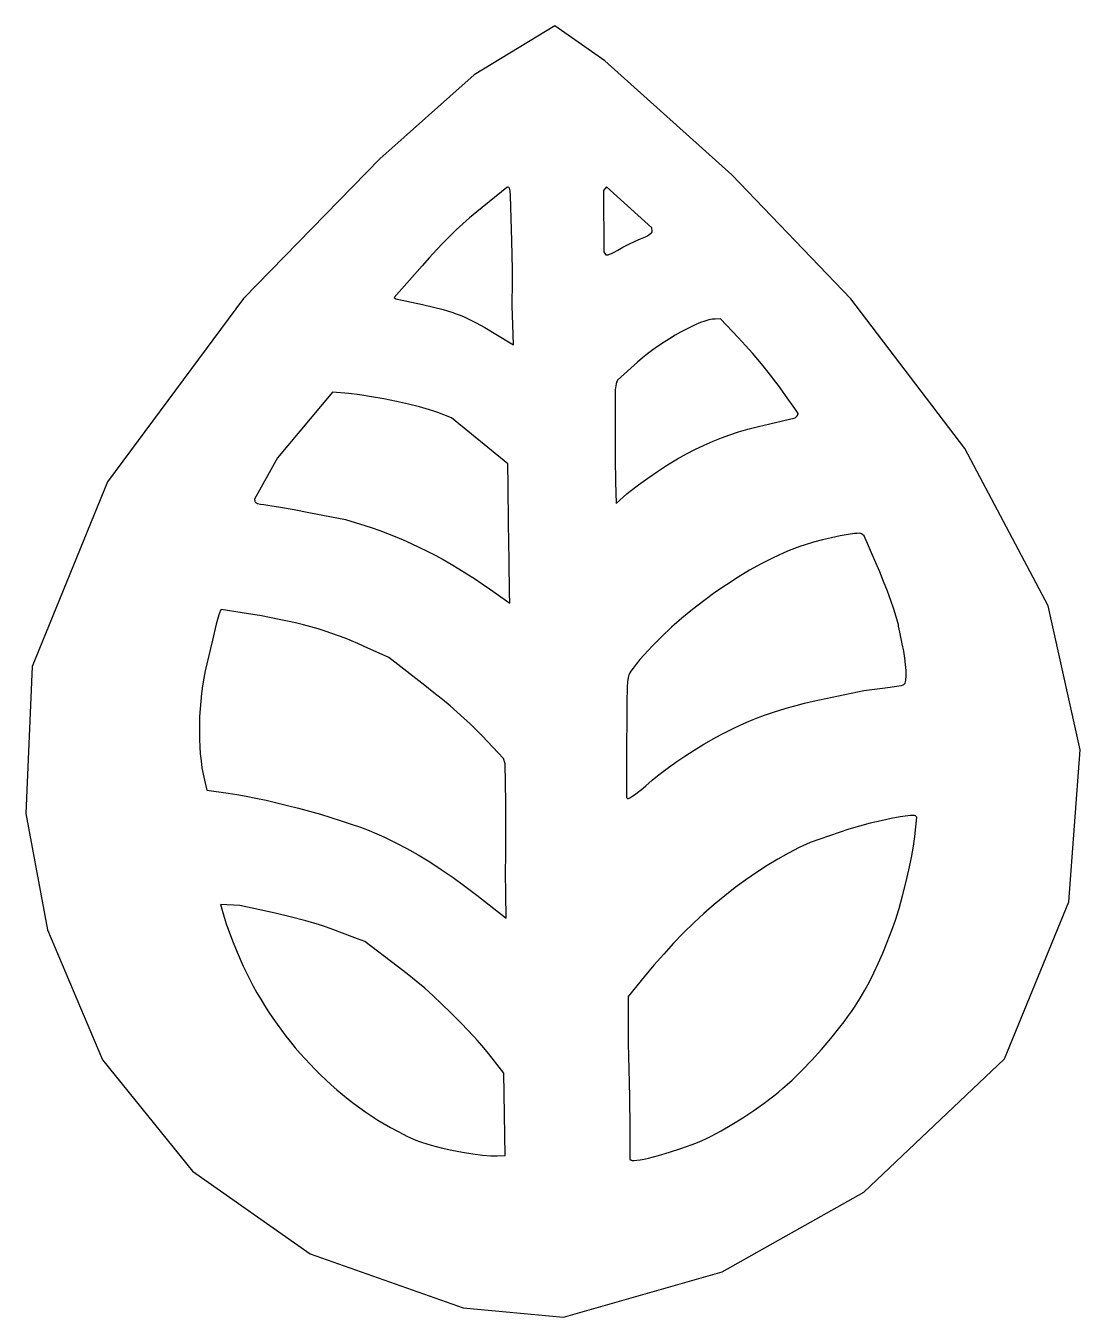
# Model space of a CAD drawing. Header units: millimetres. Extents: x -35.1 to 31.5, y -41.9 to 39.7.
import ezdxf

# ---------------------------------------------------------------- set-up
doc = ezdxf.new("R2010")
doc.units = ezdxf.units.MM
doc.layers.add('LAYER_1', color=6, linetype='CONTINUOUS')

msp = doc.modelspace()

# ---------------------------------------------------------------- linework, layer by layer
at = {"layer": 'LAYER_1'}
for p, q in [((-1.694, 39.685), (-6.805, 36.587)), ((1.452, 37.483), (-1.694, 39.685)), ((9.475, 30.278), (1.452, 37.483)), ((-6.805, 36.587), (-12.746, 31.279)), ((-12.746, 31.279), (-21.369, 22.462)), ((17.006, 22.443), (9.475, 30.278)), ((-21.369, 22.462), (-29.957, 10.89)), ((24.204, 13.001), (17.006, 22.443)), ((29.456, 3.062), (24.204, 13.001)), ((-29.957, 10.89), (-34.713, -0.778)), ((31.486, -6.044), (29.456, 3.062)), ((-34.713, -0.778), (-35.117, -10.066)), ((30.761, -15.629), (31.486, -6.044)), ((-35.117, -10.066), (-33.743, -17.397)), ((26.698, -25.541), (30.761, -15.629)), ((-33.743, -17.397), (-30.263, -25.607)), ((-30.263, -25.607), (-24.597, -32.633)), ((17.822, -33.972), (26.698, -25.541)), ((-24.597, -32.633), (-17.155, -37.856)), ((8.874, -38.998), (17.822, -33.972)), ((-17.155, -37.856), (-7.482, -41.272)), ((-1.145, -41.863), (8.874, -38.998)), ((-7.482, -41.272), (-1.145, -41.863))]:
    msp.add_line(p, q, dxfattribs=at)
for points in [[(-10.053, 22.077), (-9.365, 21.921), (-8.756, 21.762), (-8.205, 21.593), (-7.943, 21.501), (-7.688, 21.404), (-7.435, 21.3), (-7.183, 21.187), (-6.669, 20.934), (-6.123, 20.634), (-5.524, 20.28), (-4.305, 19.541), (-4.357, 20.824), (-4.376, 21.393), (-4.387, 21.995), (-4.389, 22.556), (-4.383, 23.007), (-4.376, 23.53), (-4.379, 24.29), (-4.41, 26.113), (-4.5, 28.959), (-4.527, 29.255), (-4.547, 29.357), (-4.573, 29.43), (-4.604, 29.476), (-4.643, 29.496), (-4.688, 29.492), (-4.742, 29.466), (-6.637, 27.938), (-7.084, 27.561), (-7.512, 27.184), (-7.93, 26.799), (-8.343, 26.401), (-8.758, 25.982), (-9.183, 25.536), (-9.623, 25.055), (-10.087, 24.534), (-11.848, 22.527), (-11.745, 22.443)], [(1.49, 25.25), (1.504, 25.235), (1.524, 25.226), (1.584, 25.22), (1.665, 25.232), (1.763, 25.261), (1.877, 25.304), (2.003, 25.362), (2.137, 25.433), (2.277, 25.517), (2.602, 25.706), (2.981, 25.905), (3.369, 26.089), (3.716, 26.235), (4.019, 26.366), (4.146, 26.433), (4.254, 26.499), (4.341, 26.562), (4.405, 26.622), (4.443, 26.676), (4.453, 26.723), (4.433, 26.922), (1.558, 29.52), (1.383, 29.296), (1.385, 25.412)], [(2.109, 13.979), (2.11, 12.352), (2.132, 10.883), (2.17, 9.526), (2.643, 9.95), (2.843, 10.124), (3.069, 10.309), (3.585, 10.706), (4.165, 11.124), (4.785, 11.545), (5.419, 11.954), (6.041, 12.333), (6.626, 12.665), (7.15, 12.934), (7.741, 13.211), (8.292, 13.453), (8.825, 13.667), (9.357, 13.86), (9.91, 14.038), (10.502, 14.208), (11.155, 14.378), (11.887, 14.553), (13.49, 14.924), (13.598, 15.056), (13.665, 15.157), (13.678, 15.193), (13.675, 15.214), (13.459, 15.512), (12.985, 16.194), (12.426, 16.976), (12.184, 17.298), (12.009, 17.516), (11.686, 17.913), (11.352, 18.349), (11.131, 18.622), (10.781, 19.023), (10.349, 19.498), (9.884, 19.993), (8.756, 21.173), (8.436, 21.171), (8.246, 21.155), (8.026, 21.11), (7.779, 21.038), (7.507, 20.942), (7.215, 20.821), (6.905, 20.679), (6.58, 20.517), (6.244, 20.337), (5.899, 20.141), (5.55, 19.929), (5.198, 19.705), (4.847, 19.47), (4.5, 19.225), (4.161, 18.972), (3.833, 18.713), (3.518, 18.45), (2.264, 17.308), (2.23, 17.251), (2.198, 17.172), (2.17, 17.072), (2.146, 16.956), (2.114, 16.692), (2.107, 16.407), (2.114, 15.409)], [(-20.648, 9.65), (-20.634, 9.618), (-20.599, 9.587), (-20.545, 9.557), (-20.476, 9.529), (-20.3, 9.483), (-20.087, 9.455), (-19.694, 9.403), (-19.026, 9.293), (-18.176, 9.139), (-17.238, 8.959), (-14.933, 8.505), (-13.697, 8.129), (-13.231, 7.981), (-12.756, 7.816), (-12.273, 7.635), (-11.782, 7.439), (-11.286, 7.228), (-10.785, 7.003), (-10.281, 6.764), (-9.775, 6.513), (-9.269, 6.249), (-8.763, 5.974), (-8.259, 5.689), (-7.759, 5.393), (-7.263, 5.088), (-6.773, 4.774), (-6.291, 4.452), (-5.817, 4.122), (-4.552, 3.225), (-4.564, 3.892), (-4.589, 5.891), (-4.619, 8.266), (-4.654, 10.664), (-4.674, 12.018), (-8.23, 14.93), (-9.094, 15.258), (-9.338, 15.345), (-9.612, 15.434), (-10.24, 15.615), (-10.949, 15.795), (-11.71, 15.967), (-12.495, 16.126), (-13.276, 16.264), (-14.023, 16.377), (-14.71, 16.458), (-15.749, 16.559), (-19.217, 12.398), (-20.665, 9.804)], [(2.837, -6.881), (2.823, -9.036), (2.898, -9.105), (2.916, -9.11), (2.948, -9.104), (3.043, -9.061), (3.174, -8.984), (3.333, -8.878), (3.693, -8.608), (3.876, -8.457), (4.048, -8.304), (4.444, -7.954), (4.895, -7.588), (5.395, -7.209), (5.935, -6.823), (6.507, -6.437), (7.103, -6.056), (7.715, -5.685), (8.335, -5.329), (8.765, -5.094), (9.186, -4.874), (9.599, -4.668), (10.009, -4.474), (10.419, -4.291), (10.832, -4.118), (11.251, -3.954), (11.679, -3.798), (12.12, -3.649), (12.576, -3.506), (13.05, -3.367), (13.547, -3.232), (14.069, -3.099), (14.618, -2.968), (15.815, -2.704), (17.817, -2.284), (19.006, -2.148), (19.48, -2.088), (19.892, -2.024), (20.199, -1.963), (20.298, -1.937), (20.355, -1.915), (20.392, -1.877), (20.424, -1.816), (20.449, -1.733), (20.468, -1.628), (20.488, -1.364), (20.485, -1.036), (20.459, -0.656), (20.411, -0.239), (20.341, 0.204), (20.25, 0.66), (20.09, 1.401), (20.019, 1.777), (20.005, 1.872), (19.974, 2.004), (19.871, 2.368), (19.718, 2.838), (19.527, 3.386), (19.307, 3.983), (19.07, 4.6), (18.825, 5.208), (18.583, 5.778), (17.837, 7.48), (17.675, 7.613), (17.622, 7.633), (17.528, 7.64), (17.397, 7.636), (17.233, 7.622), (16.822, 7.565), (16.325, 7.476), (15.773, 7.361), (15.199, 7.226), (14.633, 7.076), (14.106, 6.918), (13.778, 6.807), (13.443, 6.684), (13.103, 6.549), (12.756, 6.402), (12.406, 6.244), (12.051, 6.075), (11.332, 5.707), (10.604, 5.302), (9.872, 4.862), (9.142, 4.392), (8.417, 3.895), (7.703, 3.375), (7.006, 2.834), (6.329, 2.277), (5.678, 1.707), (5.058, 1.127), (4.761, 0.835), (4.473, 0.541), (4.196, 0.247), (3.929, -0.047), (3.674, -0.341), (3.431, -0.635), (3.243, -0.871), (3.102, -1.074), (3.046, -1.171), (2.999, -1.269), (2.96, -1.372), (2.929, -1.482), (2.904, -1.604), (2.885, -1.74), (2.862, -2.068), (2.851, -3.039)], [(-23.686, -0.596), (-23.786, -1.053), (-23.875, -1.52), (-23.951, -1.995), (-24.015, -2.477), (-24.067, -2.963), (-24.108, -3.451), (-24.136, -3.939), (-24.152, -4.424), (-24.156, -4.905), (-24.147, -5.379), (-24.127, -5.844), (-24.094, -6.298), (-24.049, -6.739), (-23.991, -7.164), (-23.921, -7.571), (-23.838, -7.959), (-23.689, -8.591), (-22.343, -8.773), (-21.796, -8.855), (-21.207, -8.958), (-20.584, -9.08), (-19.934, -9.22), (-19.263, -9.374), (-18.578, -9.542), (-17.886, -9.722), (-17.195, -9.911), (-16.51, -10.107), (-15.84, -10.309), (-15.19, -10.515), (-14.569, -10.722), (-13.982, -10.929), (-13.437, -11.134), (-12.941, -11.335), (-12.501, -11.529), (-11.777, -11.88), (-11.055, -12.26), (-10.331, -12.671), (-9.603, -13.113), (-8.871, -13.588), (-8.132, -14.097), (-7.384, -14.641), (-6.626, -15.221), (-4.78, -16.666), (-4.804, -15.13), (-4.814, -13.78), (-4.802, -12.69), (-4.794, -12.146), (-4.791, -11.335), (-4.802, -9.349), (-4.829, -6.913), (-4.942, -6.584), (-6.298, -5.155), (-6.666, -4.776), (-7.046, -4.402), (-7.443, -4.029), (-7.865, -3.65), (-8.317, -3.261), (-8.806, -2.854), (-9.339, -2.426), (-9.922, -1.969), (-12.19, -0.213), (-13.734, 0.499), (-14.137, 0.68), (-14.541, 0.852), (-14.95, 1.016), (-15.364, 1.172), (-15.786, 1.321), (-16.218, 1.463), (-16.66, 1.599), (-17.116, 1.73), (-17.587, 1.854), (-18.074, 1.975), (-18.58, 2.09), (-19.106, 2.203), (-20.226, 2.417), (-21.449, 2.623), (-22.771, 2.833), (-22.834, 2.74), (-22.87, 2.66), (-22.923, 2.498), (-23.084, 1.9), (-23.334, 0.888)], [(2.971, -26.179), (3.014, -27.975), (3.036, -29.887), (3.043, -31.882), (3.118, -31.943), (3.147, -31.958), (3.189, -31.968), (3.312, -31.973), (3.481, -31.958), (3.692, -31.927), (3.94, -31.879), (4.219, -31.816), (4.851, -31.653), (5.548, -31.448), (6.268, -31.213), (6.971, -30.959), (7.304, -30.828), (7.617, -30.697), (7.885, -30.574), (8.174, -30.432), (8.801, -30.095), (9.474, -29.702), (10.169, -29.268), (10.861, -28.809), (11.527, -28.339), (12.143, -27.875), (12.424, -27.649), (12.685, -27.431), (12.98, -27.17), (13.283, -26.892), (13.591, -26.597), (13.902, -26.288), (14.527, -25.637), (15.146, -24.954), (15.743, -24.255), (16.305, -23.555), (16.568, -23.211), (16.818, -22.872), (17.051, -22.541), (17.267, -22.22), (17.583, -21.721), (17.882, -21.212), (18.171, -20.682), (18.452, -20.124), (18.73, -19.528), (19.009, -18.886), (19.294, -18.189), (19.589, -17.429), (19.813, -16.79), (20.041, -16.056), (20.266, -15.259), (20.478, -14.434), (20.671, -13.612), (20.835, -12.829), (20.962, -12.116), (21.009, -11.797), (21.044, -11.508), (21.173, -10.284), (21.088, -10.214), (21.028, -10.192), (20.922, -10.183), (20.774, -10.188), (20.589, -10.204), (20.12, -10.269), (19.548, -10.373), (18.906, -10.509), (18.225, -10.67), (17.537, -10.851), (16.876, -11.045), (14.428, -11.889), (13.744, -12.206), (13.062, -12.553), (12.382, -12.93), (11.705, -13.337), (11.031, -13.772), (10.36, -14.236), (9.694, -14.728), (9.031, -15.248), (8.374, -15.795), (7.722, -16.37), (7.076, -16.971), (6.436, -17.599), (5.802, -18.253), (5.176, -18.933), (4.557, -19.639), (3.945, -20.369), (2.937, -21.602), (2.926, -23.034), (2.926, -23.725), (2.934, -24.549), (2.95, -25.401)], [(-21.769, -18.823), (-21.583, -19.259), (-21.388, -19.69), (-21.183, -20.117), (-20.971, -20.54), (-20.749, -20.958), (-20.519, -21.371), (-20.281, -21.779), (-20.035, -22.182), (-19.781, -22.58), (-19.519, -22.973), (-19.25, -23.36), (-18.973, -23.741), (-18.689, -24.116), (-18.397, -24.485), (-18.099, -24.847), (-17.793, -25.204), (-17.481, -25.553), (-17.162, -25.896), (-16.837, -26.232), (-16.505, -26.56), (-16.168, -26.881), (-15.824, -27.195), (-15.475, -27.501), (-15.119, -27.8), (-14.758, -28.09), (-14.392, -28.372), (-14.021, -28.646), (-13.644, -28.911), (-13.263, -29.168), (-12.876, -29.415), (-12.485, -29.654), (-12.09, -29.883), (-11.559, -30.168), (-11, -30.443), (-10.478, -30.676), (-10.252, -30.768), (-10.061, -30.838), (-9.502, -31.007), (-8.874, -31.169), (-8.206, -31.318), (-7.53, -31.448), (-6.876, -31.555), (-6.273, -31.632), (-5.753, -31.675), (-5.534, -31.682), (-5.346, -31.678), (-4.831, -31.649), (-4.928, -26.45), (-5.664, -25.511), (-5.985, -25.11), (-6.315, -24.711), (-6.614, -24.362), (-6.845, -24.108), (-7.604, -23.321), (-8.264, -22.652), (-8.852, -22.074), (-9.395, -21.563), (-9.921, -21.094), (-10.457, -20.642), (-11.031, -20.183), (-11.669, -19.69), (-13.698, -18.145), (-14.17, -17.967), (-15.899, -17.312), (-16.196, -17.206), (-16.562, -17.089), (-17.438, -16.833), (-18.414, -16.577), (-19.375, -16.351), (-21.594, -15.867), (-22.825, -15.804), (-22.592, -16.605), (-22.455, -17.028), (-22.254, -17.587), (-22.017, -18.21)]]:
    msp.add_lwpolyline(points, close=True, dxfattribs=at)

doc.saveas('drawing.dxf')
